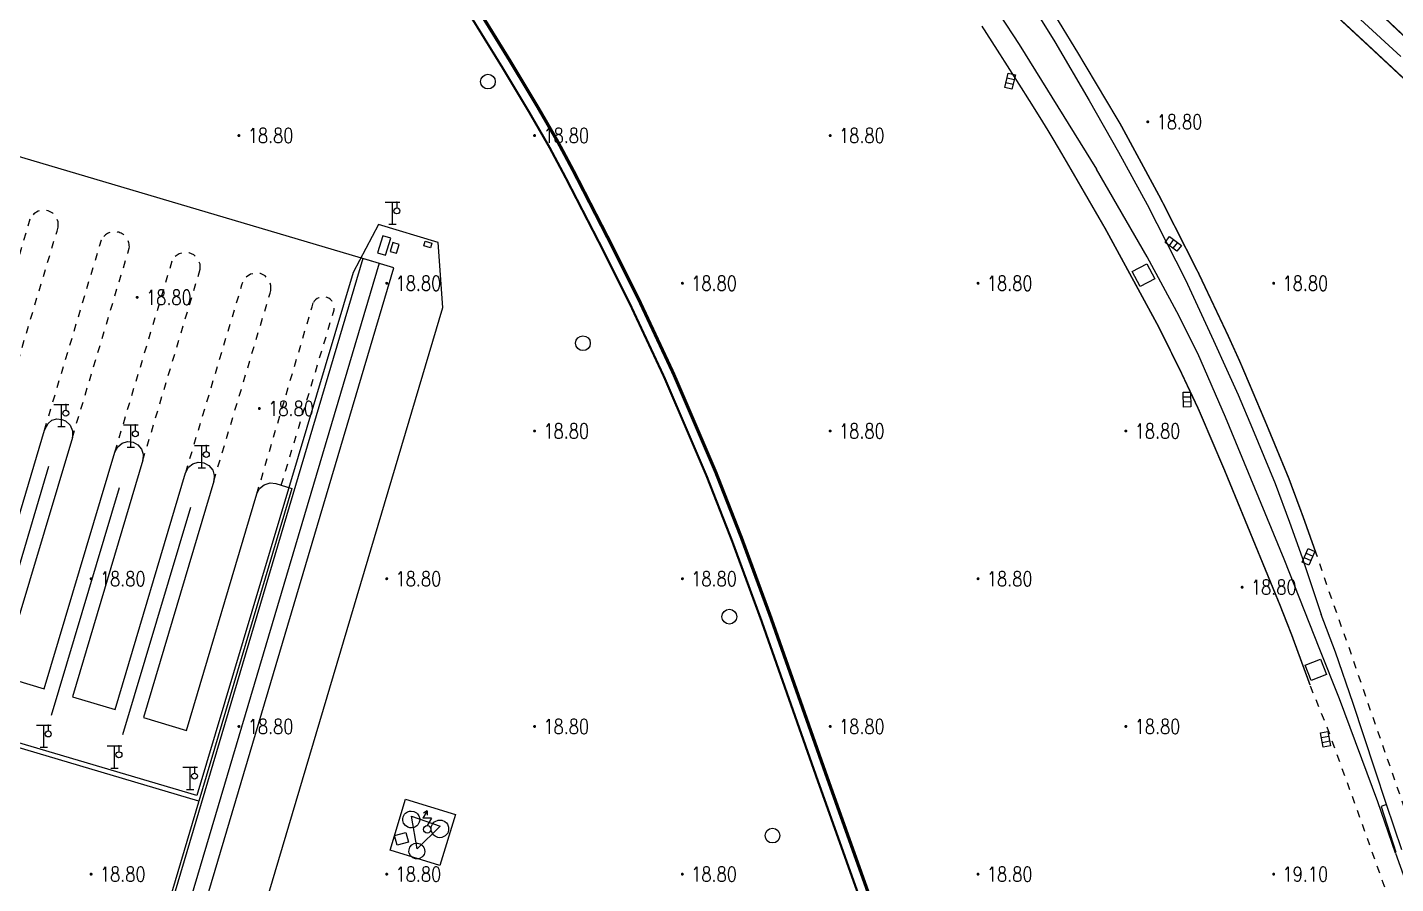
# Model space of a CAD drawing. Extents: x 404846 to 408477, y 3390929 to 3392894.
# Drawn here: x 407567 to 407659.6, y 3391553.7 to 3391611.7 of the extents above; entities that cross this region are included whole.
import ezdxf
from ezdxf.enums import TextEntityAlignment as Align

# ---------------------------------------------------------------- set-up
doc = ezdxf.new("R2010")
doc.units = 0
doc.header["$LTSCALE"] = 0.5
doc.header["$PDSIZE"] = 0.2
doc.linetypes.add('X1', pattern=[5, 4, -1])
doc.linetypes.add('X6', pattern=[2, 1, -1])
doc.layers.get('0').update_dxf_attribs({"linetype": 'CONTINUOUS'})
for name, color, linetype in [('3221', 6, 'CONTINUOUS'), ('DLDW', 11, 'CONTINUOUS'), ('DLSS', 4, 'CONTINUOUS'), ('DMTZ', 3, 'CONTINUOUS'), ('FZTZ', 7, 'CONTINUOUS'), ('GCD', 1, 'CONTINUOUS'), ('GXYZ', 2, 'CONTINUOUS'), ('JMD', 6, 'CONTINUOUS'), ('SXSS', 5, 'CONTINUOUS'), ('ZBTZ', 3, 'CONTINUOUS')]:
    doc.layers.add(name, color=color, linetype=linetype)
doc.styles.add('HZ', font='rs.shx', dxfattribs={"width": 0.8, "bigfont": 'hztxt.shx'})
doc.linetypes.add('10422', pattern='A,0.75,[150,AAA.SHX,S=0.5,R=0,X=0,Y=0.5],1.5,[177,AAA.SHX,S=1,R=0,X=0,Y=0.4],0.75', length=3)
doc.linetypes.add('1161', pattern='A,0,[149,AAA.SHX,S=0.15,R=0,X=0,Y=0],-1.6', length=1.6)
doc.linetypes.add('444', pattern='A,4.5,[145,AAA.SHX,S=1,R=0,X=0,Y=1],4.5,-0.5,[146,AAA.SHX,S=1,R=0,X=0,Y=0],-0.5', length=10)

# ---------------------------------------------------------------- blocks, each defined once
blk = doc.blocks.new('GC200')
at = {"linetype": 'Continuous', "const_width": 0.2, "flags": 128}
blk.add_lwpolyline([(-0.1, 0, 1), (0.1, 0, 1)], format="xyb", close=True, dxfattribs=at)
blk = doc.blocks.new('gc041')
for p, q in [((-1, 0.5), (1, 0.5)), ((-1, -0.5), (-1, 0.5)), ((-0.33, 0.5), (-0.33, -0.5)), ((0.33, 0.5), (0.33, -0.5)), ((1, 0.5), (1, -0.5)), ((1, -0.5), (-1, -0.5))]:
    blk.add_line(p, q)
blk = doc.blocks.new('gc063')
for p, q in [((-1, 3), (1, 3)), ((0, 0), (0, 3)), ((0.6, 3), (0.6, 2.2)), ((-0.5, 0), (0.5, 0))]:
    blk.add_line(p, q)
blk.add_circle((0.6, 1.8), 0.4)
blk.add_point((0.6, 3))
blk.add_point((0.6, 3))
blk = doc.blocks.new('gc188')
blk.add_circle((0, 0), 1)
blk = doc.blocks.new('gc132')
at = {"linetype": 'Continuous'}
for points in [[(0, 2.5), (-0.58, 1.5)], [(0, 2.5), (-0.52, 2.2)], [(0, 2.5), (0, 1.9)], [(0.58, 1.5), (-0.58, 1.5)], [(0.58, 1.5), (0, 0.5)]]:
    blk.add_lwpolyline(points, dxfattribs=at)
blk.add_circle((0, 0), 0.5, dxfattribs=at)

msp = doc.modelspace()

# ---------------------------------------------------------------- linework, layer by layer
at = {"layer": '3221', "color": 6}
msp.add_polyline3d([(407478.374, 3391325.427, 18.997), (407561.138, 3391604.54, 18.997), (407590.841, 3391595.732, 18.997), (407508.077, 3391316.619, 18.997)], close=True, dxfattribs=at)
at = {"layer": 'DLDW', "linetype": 'Continuous', "elevation": 19.1, "flags": 128}
msp.add_lwpolyline([(407594.962, 3391557.634), (407593.426, 3391556.088), (407593.039, 3391558.302), (407594.962, 3391557.634)], close=True, dxfattribs=at)
at = {"layer": 'DLSS', "linetype": 'Continuous', "const_width": 0.1, "flags": 128}
for points, elevation in [([(407615.227, 3391657.123), (407621.26, 3391650.689), (407629.479, 3391641.968), (407633.995, 3391637.095), (407639.538, 3391631.28), (407641.873, 3391628.942), (407643.608, 3391627.158), (407647.483, 3391623.276), (407650.071, 3391620.738), (407653.789, 3391617.208), (407659.362, 3391611.88), (407660.126, 3391611.161)], 18.934), ([(407613.648, 3391655.642), (407619.72, 3391649.233), (407627.931, 3391640.522), (407632.445, 3391635.651), (407634.975, 3391632.946), (407638.001, 3391629.764), (407640.299, 3391627.391), (407641.967, 3391625.729), (407645.993, 3391621.77), (407649.904, 3391617.876), (407651.495, 3391616.317), (407653.73, 3391614.208), (407657.805, 3391610.435), (407662.616, 3391605.946)], 18.899), ([(407572.857, 3391644.432), (407575.923, 3391641.163), (407577.758, 3391639.161), (407579.751, 3391636.874), (407582.261, 3391633.912), (407584.53, 3391631.125), (407587.195, 3391627.743), (407587.459, 3391627.398), (407587.55, 3391627.278), (407589.725, 3391624.431), (407591.043, 3391622.62), (407593.57, 3391619.005), (407596.146, 3391615.189), (407597.737, 3391612.72), (407599.778, 3391609.417), (407601.635, 3391606.32), (407603.002, 3391603.954), (407604.069, 3391601.955), (407606.477, 3391597.276)], 19.098), ([(407633.574, 3391617.419), (407638.109, 3391609.983), (407641.012, 3391605.109), (407643.71, 3391600.12)], 19.01), ([(407631.62, 3391611.792), (407631.657, 3391611.734), (407631.694, 3391611.676), (407631.731, 3391611.618), (407631.769, 3391611.56), (407631.806, 3391611.502), (407631.843, 3391611.444), (407631.88, 3391611.386), (407631.917, 3391611.328), (407631.954, 3391611.27), (407631.991, 3391611.212), (407632.028, 3391611.154), (407632.065, 3391611.096), (407632.102, 3391611.039), (407632.139, 3391610.981), (407632.176, 3391610.923), (407632.213, 3391610.866), (407632.249, 3391610.808), (407632.286, 3391610.751), (407632.323, 3391610.693), (407632.359, 3391610.636), (407632.396, 3391610.579), (407632.432, 3391610.522), (407632.469, 3391610.465), (407632.505, 3391610.407), (407632.542, 3391610.351), (407632.578, 3391610.294), (407632.614, 3391610.237), (407632.651, 3391610.18), (407632.687, 3391610.124), (407632.723, 3391610.067), (407632.759, 3391610.011), (407632.795, 3391609.954), (407632.831, 3391609.898), (407632.867, 3391609.842), (407632.903, 3391609.786), (407632.938, 3391609.73), (407632.974, 3391609.674), (407633.01, 3391609.618), (407633.045, 3391609.562), (407633.08, 3391609.507), (407633.116, 3391609.452), (407633.151, 3391609.396), (407633.186, 3391609.341), (407633.221, 3391609.286), (407633.256, 3391609.231), (407633.291, 3391609.176), (407633.326, 3391609.121), (407633.361, 3391609.067), (407633.396, 3391609.012), (407633.43, 3391608.958), (407633.465, 3391608.904), (407633.499, 3391608.85), (407633.534, 3391608.796), (407633.568, 3391608.742), (407633.602, 3391608.689), (407633.636, 3391608.635), (407633.67, 3391608.582), (407633.704, 3391608.529), (407633.738, 3391608.475), (407633.771, 3391608.423), (407633.805, 3391608.37), (407633.838, 3391608.317), (407633.871, 3391608.265), (407633.905, 3391608.213), (407633.938, 3391608.161), (407633.971, 3391608.109), (407634.004, 3391608.057), (407634.036, 3391608.005), (407634.069, 3391607.954), (407634.101, 3391607.903), (407634.134, 3391607.852), (407634.166, 3391607.801), (407634.198, 3391607.75), (407634.23, 3391607.7), (407634.262, 3391607.649), (407634.294, 3391607.599), (407634.326, 3391607.549), (407634.357, 3391607.499), (407634.388, 3391607.45), (407634.42, 3391607.401), (407634.451, 3391607.351), (407634.482, 3391607.302), (407634.513, 3391607.254), (407634.543, 3391607.205), (407634.574, 3391607.157), (407634.604, 3391607.109), (407634.634, 3391607.061), (407634.664, 3391607.013), (407634.694, 3391606.966), (407634.724, 3391606.918), (407634.754, 3391606.871), (407634.783, 3391606.825), (407634.813, 3391606.778), (407634.842, 3391606.732), (407634.871, 3391606.685), (407634.9, 3391606.64), (407634.929, 3391606.594), (407634.957, 3391606.549), (407634.986, 3391606.503), (407635.014, 3391606.458), (407635.042, 3391606.414), (407635.07, 3391606.369), (407635.098, 3391606.325), (407635.125, 3391606.281), (407635.152, 3391606.237), (407635.18, 3391606.194), (407635.207, 3391606.151), (407635.234, 3391606.108), (407635.26, 3391606.065), (407635.287, 3391606.023), (407635.313, 3391605.981), (407635.339, 3391605.939), (407635.365, 3391605.897), (407635.391, 3391605.856), (407635.417, 3391605.815), (407635.442, 3391605.774), (407635.467, 3391605.734), (407635.492, 3391605.693), (407635.517, 3391605.653), (407635.542, 3391605.614), (407635.566, 3391605.574), (407635.591, 3391605.535), (407635.615, 3391605.496), (407635.638, 3391605.458), (407635.662, 3391605.42), (407635.686, 3391605.382), (407635.709, 3391605.344), (407635.732, 3391605.307), (407635.755, 3391605.27), (407635.777, 3391605.233), (407635.8, 3391605.197), (407635.822, 3391605.161), (407635.844, 3391605.125), (407635.866, 3391605.09), (407635.887, 3391605.055), (407635.909, 3391605.02), (407635.93, 3391604.985), (407635.95, 3391604.952), (407635.971, 3391604.918), (407635.992, 3391604.884), (407636.013, 3391604.85), (407636.034, 3391604.815), (407636.055, 3391604.78), (407636.076, 3391604.745), (407636.097, 3391604.71), (407636.119, 3391604.675), (407636.14, 3391604.639), (407636.162, 3391604.603), (407636.184, 3391604.567), (407636.206, 3391604.53), (407636.228, 3391604.494), (407636.25, 3391604.457), (407636.273, 3391604.42), (407636.295, 3391604.382), (407636.318, 3391604.345), (407636.34, 3391604.307), (407636.363, 3391604.269), (407636.386, 3391604.23), (407636.409, 3391604.191), (407636.432, 3391604.153), (407636.455, 3391604.114), (407636.479, 3391604.074), (407636.502, 3391604.035), (407636.526, 3391603.995), (407636.55, 3391603.955), (407636.574, 3391603.914), (407636.598, 3391603.874), (407636.622, 3391603.833), (407636.646, 3391603.792), (407636.671, 3391603.751), (407636.695, 3391603.709), (407636.72, 3391603.667), (407636.745, 3391603.625), (407636.77, 3391603.583), (407636.795, 3391603.541), (407636.82, 3391603.498), (407636.845, 3391603.455), (407636.871, 3391603.412), (407636.896, 3391603.368), (407636.922, 3391603.324), (407636.948, 3391603.28), (407636.973, 3391603.236), (407637, 3391603.192), (407637.026, 3391603.147), (407637.052, 3391603.102), (407637.078, 3391603.057), (407637.105, 3391603.012), (407637.132, 3391602.966), (407637.159, 3391602.92), (407637.186, 3391602.874), (407637.213, 3391602.828), (407637.24, 3391602.781), (407637.267, 3391602.734), (407637.295, 3391602.687), (407637.322, 3391602.64), (407637.35, 3391602.592), (407637.378, 3391602.544), (407637.406, 3391602.496), (407637.434, 3391602.448), (407637.462, 3391602.399), (407637.491, 3391602.351), (407637.519, 3391602.302), (407637.548, 3391602.252), (407637.577, 3391602.203), (407637.605, 3391602.153), (407637.634, 3391602.103), (407637.664, 3391602.053), (407637.693, 3391602.002), (407637.722, 3391601.952), (407637.752, 3391601.901), (407637.782, 3391601.849), (407637.812, 3391601.798), (407637.842, 3391601.746), (407637.872, 3391601.694), (407637.902, 3391601.642), (407637.932, 3391601.59), (407637.963, 3391601.537), (407637.994, 3391601.484), (407638.024, 3391601.431), (407638.055, 3391601.378), (407638.086, 3391601.324), (407638.117, 3391601.27), (407638.149, 3391601.216), (407638.18, 3391601.162), (407638.212, 3391601.107), (407638.244, 3391601.052), (407638.276, 3391600.997), (407638.308, 3391600.942), (407638.34, 3391600.886), (407638.372, 3391600.83), (407638.404, 3391600.774), (407638.437, 3391600.718), (407638.47, 3391600.661), (407638.503, 3391600.605), (407638.536, 3391600.548), (407638.569, 3391600.49), (407638.602, 3391600.433), (407638.635, 3391600.375), (407638.669, 3391600.317), (407638.703, 3391600.259), (407638.737, 3391600.2), (407638.771, 3391600.142), (407638.805, 3391600.083), (407638.839, 3391600.023), (407638.873, 3391599.964), (407638.908, 3391599.904), (407638.942, 3391599.844), (407638.977, 3391599.784), (407639.012, 3391599.724), (407639.047, 3391599.663), (407639.083, 3391599.602), (407639.118, 3391599.541), (407639.154, 3391599.48), (407639.189, 3391599.418), (407639.225, 3391599.356), (407639.261, 3391599.294), (407639.297, 3391599.232), (407639.333, 3391599.169), (407639.37, 3391599.106), (407639.406, 3391599.043), (407639.443, 3391598.98), (407639.48, 3391598.916), (407639.517, 3391598.853), (407639.554, 3391598.789), (407639.591, 3391598.724), (407639.629, 3391598.66), (407639.666, 3391598.595), (407639.704, 3391598.53), (407639.742, 3391598.465), (407639.78, 3391598.399), (407639.818, 3391598.333), (407639.856, 3391598.267), (407639.895, 3391598.201), (407639.933, 3391598.135), (407639.972, 3391598.068)], 19.037), ([(407643.71, 3391600.12), (407646.283, 3391595.045), (407648.235, 3391590.921), (407649.092, 3391589.031), (407649.851, 3391587.241), (407650.84, 3391584.903), (407652.377, 3391581.184), (407653.349, 3391578.569), (407654.29, 3391575.918)], 18.857), ([(407653.82, 3391567.18), (407652.57, 3391570.591), (407651.788, 3391572.581), (407648.051, 3391581.683), (407646.287, 3391585.822), (407645.086, 3391588.375), (407643.569, 3391591.444), (407639.972, 3391598.068)], 18.827), ([(407637.796, 3391514.032), (407635.043, 3391522.125), (407621.142, 3391561.133), (407617.374, 3391571.838), (407615.413, 3391577.168), (407613.682, 3391581.589), (407610.815, 3391588.28), (407608.436, 3391593.367), (407606.477, 3391597.276)], 18.717)]:
    msp.add_lwpolyline(points, dxfattribs=dict(at, elevation=elevation))
at = {"layer": 'DLSS', "linetype": 'X6', "flags": 128}
for points, elevation in [([(407563.387, 3391585.808), (407567.253, 3391598.762), (407567.254, 3391598.768)], 18.932), ([(407569.137, 3391598.203), (407569.124, 3391598.549), (407568.994, 3391598.869), (407568.762, 3391599.125), (407568.457, 3391599.286), (407568.115, 3391599.333), (407567.777, 3391599.261), (407567.484, 3391599.077), (407567.253, 3391598.762)], 18.955), ([(407565.261, 3391585.25), (407569.052, 3391597.917), (407569.137, 3391598.203)], 18.932), ([(407573.939, 3391596.764), (407573.945, 3391596.85), (407573.943, 3391596.937), (407573.934, 3391597.024), (407573.917, 3391597.109), (407573.893, 3391597.192), (407573.862, 3391597.273), (407573.824, 3391597.351), (407573.779, 3391597.426), (407573.728, 3391597.496), (407573.671, 3391597.561), (407573.608, 3391597.622), (407573.541, 3391597.676), (407573.468, 3391597.725), (407573.392, 3391597.767), (407573.313, 3391597.802), (407573.231, 3391597.83), (407573.146, 3391597.851), (407573.061, 3391597.865), (407572.974, 3391597.87), (407572.887, 3391597.869), (407572.801, 3391597.86), (407572.716, 3391597.843), (407572.632, 3391597.819), (407572.551, 3391597.788), (407572.473, 3391597.749), (407572.399, 3391597.705), (407572.328, 3391597.653), (407572.263, 3391597.596), (407572.203, 3391597.534), (407572.148, 3391597.466), (407572.1, 3391597.394), (407572.061, 3391597.325)], 18.955), ([(407568.204, 3391584.441), (407572.061, 3391597.325), (407572.062, 3391597.326)], 18.932), ([(407570.094, 3391583.942), (407573.837, 3391596.425), (407573.939, 3391596.764)], 18.932), ([(407578.737, 3391595.326), (407578.733, 3391595.671), (407578.611, 3391595.995), (407578.317, 3391596.309), (407578.002, 3391596.451), (407577.658, 3391596.477), (407577.325, 3391596.384), (407577.044, 3391596.183), (407576.846, 3391595.89)], 18.955), ([(407572.968, 3391582.958), (407576.774, 3391595.65), (407576.846, 3391595.89), (407576.847, 3391595.892)], 18.935), ([(407574.859, 3391582.395), (407578.665, 3391595.084), (407578.737, 3391595.326)], 18.932), ([(407576.774, 3391595.65), (407576.774, 3391595.649)], 18.955), ([(407578.662, 3391595.077), (407578.665, 3391595.084)], 18.955), ([(407583.521, 3391593.893), (407583.526, 3391594.239), (407583.411, 3391594.566), (407583.124, 3391594.888), (407582.812, 3391595.039), (407582.468, 3391595.073), (407582.132, 3391594.988), (407581.846, 3391594.793), (407581.619, 3391594.455)], 18.955), ([(407577.756, 3391581.563), (407581.562, 3391594.265), (407581.619, 3391594.455), (407581.621, 3391594.462)], 18.936), ([(407579.656, 3391580.994), (407583.464, 3391593.703), (407583.521, 3391593.893)], 18.932), ([(407584.225, 3391580.711), (407587.798, 3391592.575), (407587.811, 3391592.705), (407587.802, 3391592.836), (407587.77, 3391592.963), (407587.717, 3391593.082), (407587.644, 3391593.19), (407587.553, 3391593.284), (407587.447, 3391593.361), (407587.267, 3391593.439), (407587.139, 3391593.464), (407587.008, 3391593.466), (407586.879, 3391593.445), (407586.756, 3391593.403), (407586.641, 3391593.339), (407586.54, 3391593.257), (407586.454, 3391593.158), (407586.387, 3391593.046)], 19.253), ([(407582.569, 3391580.124), (407586.31, 3391592.787), (407586.387, 3391593.046)], 18.932), ([(407660.536, 3391557.9), (407658.933, 3391562.547), (407657.643, 3391566.238), (407656.459, 3391569.724), (407655.292, 3391572.99), (407654.29, 3391575.918)], 19.18), ([(407680.073, 3391516.891), (407678.864, 3391517.952), (407677.213, 3391519.467), (407676.333, 3391520.305), (407674.593, 3391522.1), (407672.262, 3391524.856), (407670.47, 3391527.28), (407668.209, 3391530.616), (407667.359, 3391532.055), (407666.229, 3391533.958), (407665.443, 3391535.602), (407664.306, 3391538.384), (407662.88, 3391542.236), (407661.215, 3391546.841), (407658.838, 3391553.601), (407657.141, 3391558.349), (407655.077, 3391564.072), (407653.82, 3391567.18)], 18.87)]:
    msp.add_lwpolyline(points, dxfattribs=dict(at, elevation=elevation))
at = {"layer": 'DMTZ', "linetype": '10422', "flags": 128}
for points, elevation in [([(407584.929, 3391580.496), (407578.651, 3391559.329), (407551.58, 3391567.35), (407557.967, 3391588.465)], 19.129), ([(407565.261, 3391585.25), (407560.493, 3391569.237), (407563.418, 3391568.366), (407568.204, 3391584.441)], 19.077), ([(407568.204, 3391584.441), (407568.449, 3391584.893), (407568.696, 3391585.123), (407569.036, 3391585.208), (407569.376, 3391585.168), (407569.621, 3391585.058), (407569.936, 3391584.774), (407570.103, 3391584.401), (407570.094, 3391583.942)], 19.144), ([(407570.094, 3391583.942), (407565.285, 3391567.797), (407568.193, 3391566.931), (407572.968, 3391582.958)], 19.08), ([(407572.968, 3391582.958), (407573.164, 3391583.318), (407573.459, 3391583.552), (407573.82, 3391583.658), (407574.194, 3391583.622), (407574.528, 3391583.448), (407574.772, 3391583.161), (407574.891, 3391582.804), (407574.859, 3391582.395)], 19.069), ([(407574.859, 3391582.395), (407570.1, 3391566.394), (407572.989, 3391565.535), (407577.755, 3391581.559)], 19.084), ([(407577.755, 3391581.559), (407577.952, 3391581.921), (407578.248, 3391582.157), (407578.611, 3391582.264), (407578.988, 3391582.227), (407579.324, 3391582.052), (407579.586, 3391581.734), (407579.693, 3391581.371), (407579.656, 3391580.994)], 19.105), ([(407579.656, 3391580.994), (407574.899, 3391564.98), (407577.802, 3391564.116), (407582.569, 3391580.124)], 19.098), ([(407582.569, 3391580.124), (407582.756, 3391580.48), (407583.059, 3391580.735), (407583.471, 3391580.861), (407583.865, 3391580.82)], 19.079), ([(407583.865, 3391580.82), (407584.225, 3391580.711), (407584.929, 3391580.496)], 19.101)]:
    msp.add_lwpolyline(points, dxfattribs=dict(at, elevation=elevation))
for points, elevation in [([(407594.956, 3391554.964), (407591.583, 3391555.993), (407592.637, 3391559.448), (407596.01, 3391558.419), (407594.956, 3391554.964)], 19.131), ([(407593.223, 3391557.544), (407593.027, 3391557.505), (407592.927, 3391557.511), (407592.783, 3391557.553), (407592.616, 3391557.664), (407592.498, 3391557.825), (407592.442, 3391558.017), (407592.44, 3391558.117), (407592.469, 3391558.264), (407592.565, 3391558.439), (407592.634, 3391558.512), (407592.759, 3391558.595), (407592.901, 3391558.644), (407593.001, 3391558.655), (407593.198, 3391558.624), (407593.374, 3391558.528), (407593.446, 3391558.459), (407593.53, 3391558.334), (407593.586, 3391558.143), (407593.588, 3391558.042), (407593.559, 3391557.895), (407593.463, 3391557.72), (407593.393, 3391557.647), (407593.268, 3391557.564), (407593.223, 3391557.544)], 19.72), ([(407595.076, 3391556.862), (407594.92, 3391556.85), (407594.817, 3391556.865), (407594.626, 3391556.946), (407594.508, 3391557.048), (407594.445, 3391557.131), (407594.368, 3391557.324), (407594.356, 3391557.479), (407594.371, 3391557.583), (407594.453, 3391557.773), (407594.554, 3391557.892), (407594.638, 3391557.954), (407594.83, 3391558.032), (407594.986, 3391558.044), (407595.089, 3391558.029), (407595.28, 3391557.947), (407595.398, 3391557.846), (407595.461, 3391557.762), (407595.538, 3391557.57), (407595.545, 3391557.362), (407595.48, 3391557.165), (407595.423, 3391557.078), (407595.312, 3391556.969), (407595.126, 3391556.875), (407595.076, 3391556.862)], 19.707), ([(407593.534, 3391555.427), (407593.395, 3391555.408), (407593.302, 3391555.416), (407593.127, 3391555.479), (407593.015, 3391555.564), (407592.955, 3391555.635), (407592.875, 3391555.803), (407592.858, 3391555.895), (407592.864, 3391556.035), (407592.927, 3391556.211), (407593.046, 3391556.354), (407593.207, 3391556.448), (407593.343, 3391556.479), (407593.437, 3391556.479), (407593.617, 3391556.432), (407593.698, 3391556.386), (407593.802, 3391556.292), (407593.896, 3391556.131), (407593.921, 3391556.04), (407593.927, 3391555.901), (407593.88, 3391555.72), (407593.805, 3391555.602), (407593.739, 3391555.535), (407593.579, 3391555.442), (407593.534, 3391555.427)], 19.695)]:
    msp.add_lwpolyline(points, close=True, dxfattribs=dict(at, elevation=elevation))
at = {"layer": 'FZTZ', "linetype": 'Continuous', "flags": 128}
for points, elevation in [([(407591.267, 3391596.28), (407591.627, 3391597.426), (407591.088, 3391597.596), (407590.728, 3391596.45), (407591.267, 3391596.28)], 19.02), ([(407594.321, 3391596.786), (407593.861, 3391596.925), (407593.956, 3391597.241), (407594.417, 3391597.102), (407594.321, 3391596.786)], 19.497), ([(407642.784, 3391595.691), (407643.31, 3391594.681), (407642.321, 3391594.166), (407641.795, 3391595.177), (407642.784, 3391595.691)], 18.826), ([(407654.52, 3391568.932), (407654.921, 3391567.892), (407653.89, 3391567.494), (407653.489, 3391568.535), (407654.52, 3391568.932)], 19.272), ([(407592.826, 3391556.552), (407592.066, 3391556.35), (407591.894, 3391556.998), (407592.654, 3391557.2), (407592.826, 3391556.552)], 21.4)]:
    msp.add_lwpolyline(points, close=True, dxfattribs=dict(at, elevation=elevation))
at = {"layer": 'JMD', "linetype": '444', "flags": 128}
for points, elevation in [([(407573.645, 3391679.266), (407595.472, 3391656.068), (407602.864, 3391648.263), (407607.901, 3391642.903), (407611.132, 3391639.424), (407613.751, 3391636.558), (407615.848, 3391634.208), (407618.185, 3391631.534), (407620.996, 3391628.252), (407623.476, 3391625.281), (407625.446, 3391622.836), (407626.929, 3391620.89), (407628.184, 3391619.169), (407629.669, 3391617.087), (407631.292, 3391614.769), (407632.801, 3391612.578), (407634.151, 3391610.554), (407639.368, 3391602.095)], 21.992), ([(407578.501, 3391559.696), (407551.887, 3391567.584), (407562.365, 3391602.873), (407562.493, 3391606.625), (407561.248, 3391607.496), (407559.445, 3391607.899), (407557.718, 3391608.634), (407565.671, 3391635.964), (407565.49, 3391639.712)], 20.697), ([(407652.059, 3391575.709), (407648.096, 3391585.32), (407646.226, 3391589.626), (407644.8, 3391592.439), (407642.795, 3391596.161), (407639.368, 3391602.095)], 21.963), ([(407588.949, 3391509.163), (407595.353, 3391531.098), (407594.397, 3391531.333), (407597.21, 3391540.672), (407597.271, 3391540.874), (407595.347, 3391549.636), (407583.378, 3391553.102), (407595.16, 3391592.745), (407594.848, 3391597.132), (407590.804, 3391598.352), (407589.08, 3391595.118), (407578.501, 3391559.696)], 20.413), ([(407568.479, 3391581.987), (407563.924, 3391566.607)], 20.299), ([(407568.677, 3391565.153), (407573.272, 3391580.55)], 20.303), ([(407578.081, 3391579.199), (407573.48, 3391563.812)], 20.257), ([(407654.482, 3391569.584), (407652.059, 3391575.709)], 21.833), ([(407659.597, 3391555.801), (407658.4, 3391559.272), (407655.811, 3391566.252), (407654.482, 3391569.584)], 22.054), ([(407659.597, 3391555.801), (407660.65, 3391552.842), (407662.126, 3391548.543), (407663.667, 3391544.18), (407665.036, 3391540.609), (407666.191, 3391537.702), (407666.996, 3391535.87), (407668.299, 3391533.426), (407669.539, 3391531.27), (407670.963, 3391529.113), (407672.94, 3391526.424), (407674.726, 3391524.291), (407676.213, 3391522.595), (407678.681, 3391520.287), (407680.846, 3391518.48)], 21.581)]:
    msp.add_lwpolyline(points, dxfattribs=dict(at, elevation=elevation))
at = {"layer": 'JMD', "linetype": 'Continuous', "elevation": 20.155, "flags": 128}
msp.add_lwpolyline([(407592.011, 3391596.408), (407592.2, 3391597.007), (407591.779, 3391597.14), (407591.59, 3391596.541), (407592.011, 3391596.408)], close=True, dxfattribs=at)
at = {"layer": 'SXSS', "linetype": 'X1', "const_width": 0.15, "flags": 128}
for points, elevation in [([(407572.789, 3391644.368), (407575.854, 3391641.099), (407577.688, 3391639.098), (407579.68, 3391636.812), (407582.188, 3391633.852), (407584.456, 3391631.066), (407587.121, 3391627.685), (407589.649, 3391624.375), (407590.967, 3391622.565), (407593.492, 3391618.952), (407596.068, 3391615.137), (407597.658, 3391612.669), (407599.697, 3391609.368), (407601.554, 3391606.273), (407602.92, 3391603.908), (407603.985, 3391601.912), (407606.39, 3391597.232)], 19.086), ([(407572.321, 3391643.93), (407575.385, 3391640.664), (407577.21, 3391638.672), (407579.194, 3391636.395), (407581.695, 3391633.443), (407583.956, 3391630.666), (407586.615, 3391627.292), (407589.136, 3391623.992), (407590.445, 3391622.193), (407592.964, 3391618.589), (407595.533, 3391614.784), (407597.116, 3391612.328), (407599.15, 3391609.035), (407601.002, 3391605.948), (407602.36, 3391603.597), (407603.418, 3391601.614), (407605.823, 3391596.948)], 19.087), ([(407637.113, 3391513.784), (407634.352, 3391521.885), (407620.453, 3391560.889), (407616.686, 3391571.591), (407614.73, 3391576.908), (407613.005, 3391581.311), (407610.148, 3391587.981), (407607.778, 3391593.048), (407605.823, 3391596.948)], 18.717), ([(407637.706, 3391513.999), (407634.951, 3391522.093), (407621.05, 3391561.101), (407617.283, 3391571.805), (407615.322, 3391577.133), (407613.592, 3391581.552), (407610.727, 3391588.241), (407608.348, 3391593.325), (407606.39, 3391597.232)], 18.717)]:
    msp.add_lwpolyline(points, dxfattribs=dict(at, elevation=elevation))
at = {"layer": 'SXSS', "linetype": 'Continuous', "elevation": 19.264, "flags": 128}
msp.add_lwpolyline([(407660.032, 3391556.029), (407658.998, 3391559.105), (407658.618, 3391558.949), (407659.619, 3391555.878)], dxfattribs=at)
at = {"layer": 'ZBTZ', "linetype": '1161', "flags": 128}
for points, elevation in [([(407614.45, 3391656.184), (407619.833, 3391650.415), (407624.133, 3391645.842), (407628.765, 3391640.951), (407633.139, 3391636.244), (407634.735, 3391634.543), (407637.921, 3391631.188), (407640.209, 3391628.839), (407641.807, 3391627.227), (407644.424, 3391624.622), (407646.527, 3391622.517), (407654.229, 3391615.009), (407659.96, 3391609.734)], 19.083), ([(407616.832, 3391637.89), (407617.867, 3391636.696), (407619.91, 3391634.252), (407622.059, 3391631.59), (407624.621, 3391628.271), (407626.409, 3391625.87), (407628.882, 3391622.43), (407631.284, 3391618.97), (407632.818, 3391616.669), (407634.805, 3391613.55), (407636.55, 3391610.716), (407638.877, 3391606.758), (407640.861, 3391603.258), (407642.796, 3391599.712)], 19.181), ([(407642.796, 3391599.712), (407645.394, 3391594.609), (407647.288, 3391590.496), (407648.157, 3391588.559), (407648.947, 3391586.839), (407649.929, 3391584.518), (407651.457, 3391580.819), (407652.424, 3391578.217), (407653.278, 3391575.823)], 19.052), ([(407653.278, 3391575.823), (407654.577, 3391571.957)], 19.04), ([(407658.998, 3391559.105), (407658.197, 3391561.488), (407656.728, 3391565.923), (407655.546, 3391569.406), (407654.577, 3391571.957)], 19.177), ([(407551.58, 3391567.35), (407551.476, 3391567.328), (407489.93, 3391359.761), (407517.095, 3391351.706), (407578.641, 3391559.273), (407578.651, 3391559.329)], 18.997)]:
    msp.add_lwpolyline(points, dxfattribs=dict(at, elevation=elevation))
at = {"layer": 'ZBTZ', "linetype": '1161', "elevation": 18.997, "flags": 128}
msp.add_lwpolyline([(407509.08, 3391316.321), (407591.844, 3391595.435), (407589.752, 3391596.055), (407506.988, 3391316.942), (407509.08, 3391316.321)], close=True, dxfattribs=at)

# ---------------------------------------------------------------- block references
at = {"layer": 'DLDW', "linetype": 'Continuous', "xscale": 0.5, "yscale": 0.5}
msp.add_blockref('gc132', (407594.097, 3391557.414), dxfattribs=at)
at = {"layer": 'DLSS', "linetype": 'Continuous', "xscale": 0.5, "yscale": 0.5}
for p in [(407591.745, 3391598.377, 18.98), (407569.348, 3391584.682, 19.136), (407574.049, 3391583.289, 19.092), (407578.85, 3391581.889, 19.059), (407568.158, 3391562.971, 18.92), (407572.942, 3391561.564, 18.932), (407578.053, 3391560.117, 18.955)]:
    msp.add_blockref('gc063', p, dxfattribs=at)
at = {"layer": 'GCD', "linetype": 'Continuous'}
ref = msp.add_blockref('GC200', (407642.843, 3391605.309, 18.8), dxfattribs=dict(at, xscale=0.5, yscale=0.5, zscale=0.5))
ref.add_attrib('height', '18.80', dxfattribs={"linetype": 'Continuous', "height": 1, "style": 'HZ', "width": 0.8}).set_placement((407643.443, 3391605.309, 18.8), align=Align.MIDDLE_LEFT)
ref = msp.add_blockref('GC200', (407581.358, 3391604.379, 18.8), dxfattribs=dict(at, xscale=0.5, yscale=0.5, zscale=0.5))
ref.add_attrib('height', '18.80', dxfattribs={"linetype": 'Continuous', "height": 1, "style": 'HZ', "width": 0.8}).set_placement((407581.958, 3391604.379, 18.8), align=Align.MIDDLE_LEFT)
ref = msp.add_blockref('GC200', (407601.358, 3391604.379, 18.8), dxfattribs=dict(at, xscale=0.5, yscale=0.5, zscale=0.5))
ref.add_attrib('height', '18.80', dxfattribs={"linetype": 'Continuous', "height": 1, "style": 'HZ', "width": 0.8}).set_placement((407601.958, 3391604.379, 18.8), align=Align.MIDDLE_LEFT)
ref = msp.add_blockref('GC200', (407621.358, 3391604.379, 18.8), dxfattribs=dict(at, xscale=0.5, yscale=0.5, zscale=0.5))
ref.add_attrib('height', '18.80', dxfattribs={"linetype": 'Continuous', "height": 1, "style": 'HZ', "width": 0.8}).set_placement((407621.958, 3391604.379, 18.8), align=Align.MIDDLE_LEFT)
ref = msp.add_blockref('GC200', (407591.358, 3391594.379, 18.8), dxfattribs=dict(at, xscale=0.5, yscale=0.5, zscale=0.5))
ref.add_attrib('height', '18.80', dxfattribs={"linetype": 'Continuous', "height": 1, "style": 'HZ', "width": 0.8}).set_placement((407591.958, 3391594.379, 18.8), align=Align.MIDDLE_LEFT)
ref = msp.add_blockref('GC200', (407611.358, 3391594.379, 18.8), dxfattribs=dict(at, xscale=0.5, yscale=0.5, zscale=0.5))
ref.add_attrib('height', '18.80', dxfattribs={"linetype": 'Continuous', "height": 1, "style": 'HZ', "width": 0.8}).set_placement((407611.958, 3391594.379, 18.8), align=Align.MIDDLE_LEFT)
ref = msp.add_blockref('GC200', (407631.358, 3391594.379, 18.8), dxfattribs=dict(at, xscale=0.5, yscale=0.5, zscale=0.5))
ref.add_attrib('height', '18.80', dxfattribs={"linetype": 'Continuous', "height": 1, "style": 'HZ', "width": 0.8}).set_placement((407631.958, 3391594.379, 18.8), align=Align.MIDDLE_LEFT)
ref = msp.add_blockref('GC200', (407651.358, 3391594.379, 18.8), dxfattribs=dict(at, xscale=0.5, yscale=0.5, zscale=0.5))
ref.add_attrib('height', '18.80', dxfattribs={"linetype": 'Continuous', "height": 1, "style": 'HZ', "width": 0.8}).set_placement((407651.958, 3391594.379, 18.8), align=Align.MIDDLE_LEFT)
ref = msp.add_blockref('GC200', (407574.476, 3391593.426, 18.8), dxfattribs=dict(at, xscale=0.5, yscale=0.5, zscale=0.5))
ref.add_attrib('height', '18.80', dxfattribs={"linetype": 'Continuous', "height": 1, "style": 'HZ', "width": 0.8}).set_placement((407575.076, 3391593.426, 18.8), align=Align.MIDDLE_LEFT)
ref = msp.add_blockref('GC200', (407582.743, 3391585.902, 18.8), dxfattribs=dict(at, xscale=0.5, yscale=0.5, zscale=0.5))
ref.add_attrib('height', '18.80', dxfattribs={"linetype": 'Continuous', "height": 1, "style": 'HZ', "width": 0.8}).set_placement((407583.343, 3391585.902, 18.8), align=Align.MIDDLE_LEFT)
ref = msp.add_blockref('GC200', (407601.358, 3391584.379, 18.8), dxfattribs=dict(at, xscale=0.5, yscale=0.5, zscale=0.5))
ref.add_attrib('height', '18.80', dxfattribs={"linetype": 'Continuous', "height": 1, "style": 'HZ', "width": 0.8}).set_placement((407601.958, 3391584.379, 18.8), align=Align.MIDDLE_LEFT)
ref = msp.add_blockref('GC200', (407621.358, 3391584.379, 18.8), dxfattribs=dict(at, xscale=0.5, yscale=0.5, zscale=0.5))
ref.add_attrib('height', '18.80', dxfattribs={"linetype": 'Continuous', "height": 1, "style": 'HZ', "width": 0.8}).set_placement((407621.958, 3391584.379, 18.8), align=Align.MIDDLE_LEFT)
ref = msp.add_blockref('GC200', (407641.358, 3391584.379, 18.8), dxfattribs=dict(at, xscale=0.5, yscale=0.5, zscale=0.5))
ref.add_attrib('height', '18.80', dxfattribs={"linetype": 'Continuous', "height": 1, "style": 'HZ', "width": 0.8}).set_placement((407641.958, 3391584.379, 18.8), align=Align.MIDDLE_LEFT)
ref = msp.add_blockref('GC200', (407571.358, 3391574.379, 18.8), dxfattribs=dict(at, xscale=0.5, yscale=0.5, zscale=0.5))
ref.add_attrib('height', '18.80', dxfattribs={"linetype": 'Continuous', "height": 1, "style": 'HZ', "width": 0.8}).set_placement((407571.958, 3391574.379, 18.8), align=Align.MIDDLE_LEFT)
ref = msp.add_blockref('GC200', (407591.358, 3391574.379, 18.8), dxfattribs=dict(at, xscale=0.5, yscale=0.5, zscale=0.5))
ref.add_attrib('height', '18.80', dxfattribs={"linetype": 'Continuous', "height": 1, "style": 'HZ', "width": 0.8}).set_placement((407591.958, 3391574.379, 18.8), align=Align.MIDDLE_LEFT)
ref = msp.add_blockref('GC200', (407611.358, 3391574.379, 18.8), dxfattribs=dict(at, xscale=0.5, yscale=0.5, zscale=0.5))
ref.add_attrib('height', '18.80', dxfattribs={"linetype": 'Continuous', "height": 1, "style": 'HZ', "width": 0.8}).set_placement((407611.958, 3391574.379, 18.8), align=Align.MIDDLE_LEFT)
ref = msp.add_blockref('GC200', (407631.358, 3391574.379, 18.8), dxfattribs=dict(at, xscale=0.5, yscale=0.5, zscale=0.5))
ref.add_attrib('height', '18.80', dxfattribs={"linetype": 'Continuous', "height": 1, "style": 'HZ', "width": 0.8}).set_placement((407631.958, 3391574.379, 18.8), align=Align.MIDDLE_LEFT)
ref = msp.add_blockref('GC200', (407649.223, 3391573.803, 18.8), dxfattribs=dict(at, xscale=0.5, yscale=0.5, zscale=0.5))
ref.add_attrib('height', '18.80', dxfattribs={"linetype": 'Continuous', "height": 1, "style": 'HZ', "width": 0.8}).set_placement((407649.823, 3391573.803, 18.8), align=Align.MIDDLE_LEFT)
ref = msp.add_blockref('GC200', (407581.358, 3391564.379, 18.8), dxfattribs=dict(at, xscale=0.5, yscale=0.5, zscale=0.5))
ref.add_attrib('height', '18.80', dxfattribs={"linetype": 'Continuous', "height": 1, "style": 'HZ', "width": 0.8}).set_placement((407581.958, 3391564.379, 18.8), align=Align.MIDDLE_LEFT)
ref = msp.add_blockref('GC200', (407601.358, 3391564.379, 18.8), dxfattribs=dict(at, xscale=0.5, yscale=0.5, zscale=0.5))
ref.add_attrib('height', '18.80', dxfattribs={"linetype": 'Continuous', "height": 1, "style": 'HZ', "width": 0.8}).set_placement((407601.958, 3391564.379, 18.8), align=Align.MIDDLE_LEFT)
ref = msp.add_blockref('GC200', (407621.358, 3391564.379, 18.8), dxfattribs=dict(at, xscale=0.5, yscale=0.5, zscale=0.5))
ref.add_attrib('height', '18.80', dxfattribs={"linetype": 'Continuous', "height": 1, "style": 'HZ', "width": 0.8}).set_placement((407621.958, 3391564.379, 18.8), align=Align.MIDDLE_LEFT)
ref = msp.add_blockref('GC200', (407641.358, 3391564.379, 18.8), dxfattribs=dict(at, xscale=0.5, yscale=0.5, zscale=0.5))
ref.add_attrib('height', '18.80', dxfattribs={"linetype": 'Continuous', "height": 1, "style": 'HZ', "width": 0.8}).set_placement((407641.958, 3391564.379, 18.8), align=Align.MIDDLE_LEFT)
ref = msp.add_blockref('GC200', (407571.358, 3391554.379, 18.8), dxfattribs=dict(at, xscale=0.5, yscale=0.5, zscale=0.5))
ref.add_attrib('height', '18.80', dxfattribs={"linetype": 'Continuous', "height": 1, "style": 'HZ', "width": 0.8}).set_placement((407571.958, 3391554.379, 18.8), align=Align.MIDDLE_LEFT)
ref = msp.add_blockref('GC200', (407591.358, 3391554.379, 18.8), dxfattribs=dict(at, xscale=0.5, yscale=0.5, zscale=0.5))
ref.add_attrib('height', '18.80', dxfattribs={"linetype": 'Continuous', "height": 1, "style": 'HZ', "width": 0.8}).set_placement((407591.958, 3391554.379, 18.8), align=Align.MIDDLE_LEFT)
ref = msp.add_blockref('GC200', (407611.358, 3391554.379, 18.8), dxfattribs=dict(at, xscale=0.5, yscale=0.5, zscale=0.5))
ref.add_attrib('height', '18.80', dxfattribs={"linetype": 'Continuous', "height": 1, "style": 'HZ', "width": 0.8}).set_placement((407611.958, 3391554.379, 18.8), align=Align.MIDDLE_LEFT)
ref = msp.add_blockref('GC200', (407631.358, 3391554.379, 18.8), dxfattribs=dict(at, xscale=0.5, yscale=0.5, zscale=0.5))
ref.add_attrib('height', '18.80', dxfattribs={"linetype": 'Continuous', "height": 1, "style": 'HZ', "width": 0.8}).set_placement((407631.958, 3391554.379, 18.8), align=Align.MIDDLE_LEFT)
ref = msp.add_blockref('GC200', (407651.358, 3391554.379, 19.1), dxfattribs=dict(at, xscale=0.5, yscale=0.5, zscale=0.5))
ref.add_attrib('height', '19.10', dxfattribs={"linetype": 'Continuous', "height": 1, "style": 'HZ', "width": 0.8}).set_placement((407651.958, 3391554.379, 19.1), align=Align.MIDDLE_LEFT)
at = {"layer": 'GXYZ', "linetype": 'Continuous', "xscale": 0.5, "yscale": 0.5}
for p in [(407598.201, 3391608.032, 19.091), (407604.629, 3391590.323, 19.016), (407614.537, 3391571.808, 18.919), (407617.455, 3391556.99, 18.891)]:
    msp.add_blockref('gc188', p, dxfattribs=at)
for p, rotation in [((407633.528, 3391608.069, 18.624), 76.20941744143636), ((407644.562, 3391597.045, 19.187), 323.0035744428895), ((407645.503, 3391586.505, 18.935), 271.3227813220888), ((407653.709, 3391575.86, 18.931), 65.5736370906098), ((407654.869, 3391563.51, 19.103), 100.6959499321286)]:
    msp.add_blockref('gc041', p, dxfattribs=dict(at, rotation=rotation))

doc.saveas('drawing.dxf')
